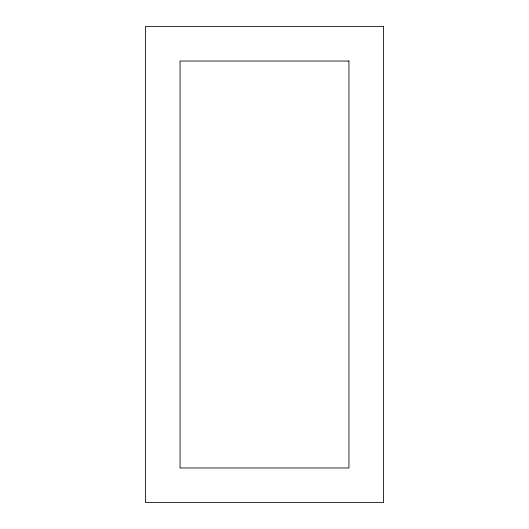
<?xml version="1.0" encoding="UTF-8"?>
<svg xmlns="http://www.w3.org/2000/svg" width="529" height="529" viewBox="0 0 529 529"><rect width="100%" height="100%" fill="white"/><g stroke="black" fill="none" stroke-linecap="round" stroke-linejoin="round"><path stroke-width="0.79" d="M383.525 26.45L145.475 26.45L145.475 502.55L383.525 502.55L383.525 26.45M348.948 61.027L180.052 61.027L180.052 467.973L348.948 467.973L348.948 61.027"/></g></svg>
